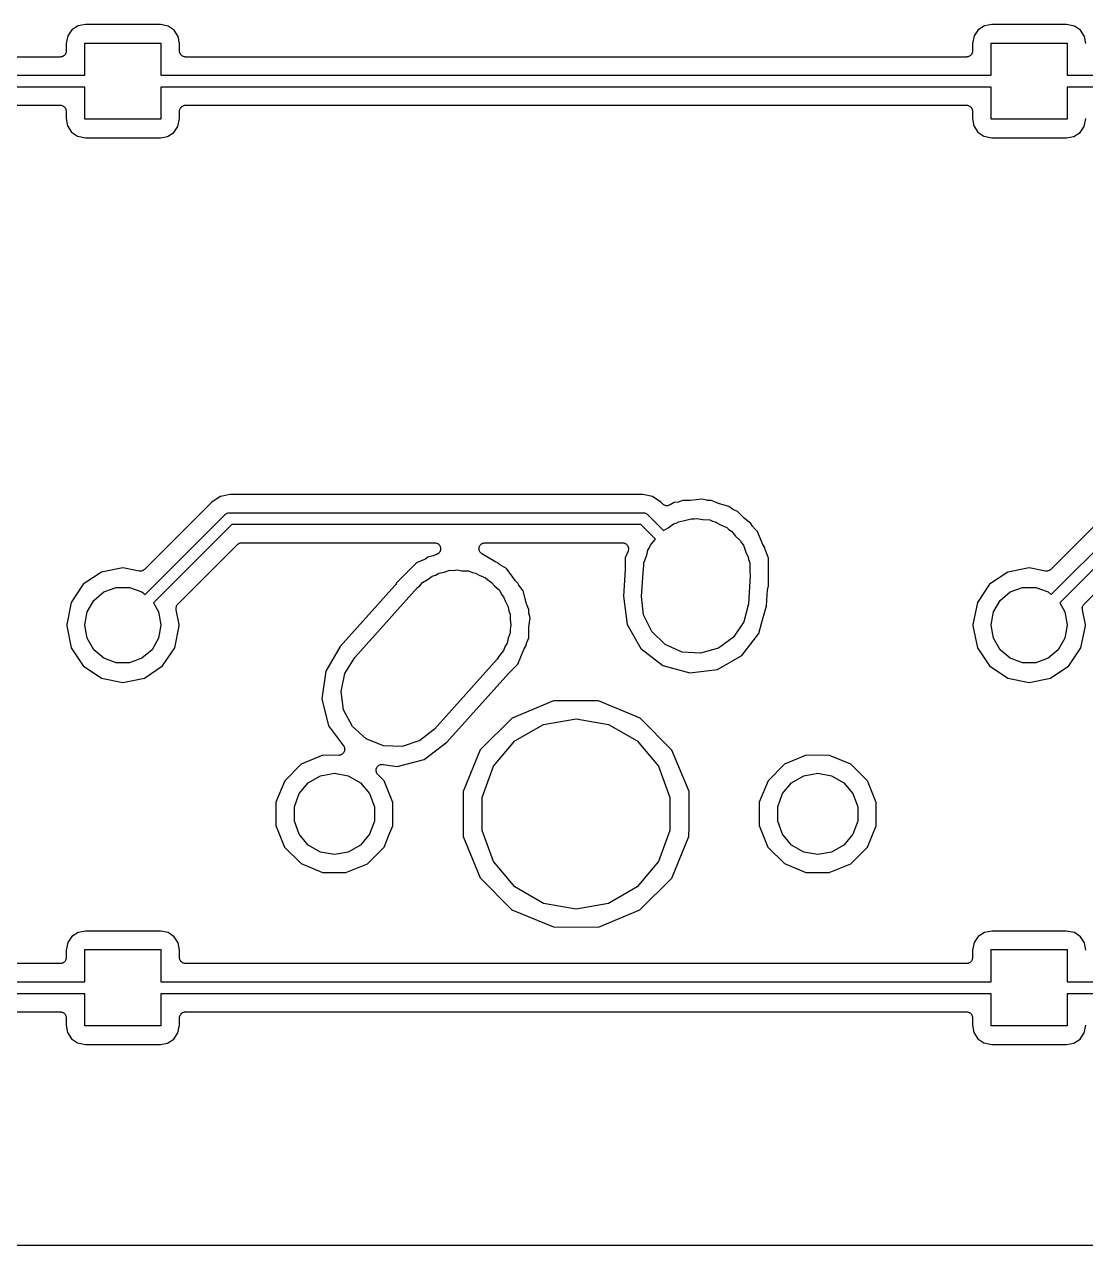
# Model space of a CAD drawing. Extents: x 29 to 257, y -104 to -29.
# Drawn here: x 83.65 to 105.96, y -104.32 to -78.66 of the extents above; entities that cross this region are included whole.
import ezdxf

# ---------------------------------------------------------------- set-up
doc = ezdxf.new("R2010")
doc.units = 0
doc.header["$MEASUREMENT"] = 0
doc.layers.add('BLACK', color=7, linetype='CONTINUOUS')

msp = doc.modelspace()

# ---------------------------------------------------------------- linework, layer by layer
at = {"layer": 'Black'}
for p, q in [((84.7846, -78.6889), (84.6542, -78.7729)), ((84.9368, -78.6603), (84.7846, -78.6889)), ((86.5123, -78.6603), (84.9368, -78.6603)), ((86.6761, -78.6935), (86.5123, -78.6603)), ((86.8034, -78.7804), (86.6761, -78.6935)), ((103.835, -78.6889), (103.704, -78.7729)), ((103.987, -78.6603), (103.835, -78.6889)), ((105.562, -78.6603), (103.987, -78.6603)), ((105.726, -78.6935), (105.562, -78.6603)), ((105.853, -78.7804), (105.726, -78.6935)), ((84.5672, -78.9002), (84.534, -79.064)), ((84.6542, -78.7729), (84.5672, -78.9002)), ((86.8873, -78.9109), (86.8034, -78.7804)), ((86.916, -79.0631), (86.8873, -78.9109)), ((103.617, -78.9002), (103.584, -79.064)), ((103.704, -78.7729), (103.617, -78.9002)), ((105.937, -78.9109), (105.853, -78.7804)), ((105.966, -79.0631), (105.937, -78.9109)), ((84.517, -79.2818), (84.5099, -79.2903)), ((84.5208, -79.2713), (84.517, -79.2818)), ((84.5264, -79.2617), (84.5208, -79.2713)), ((84.5283, -79.2507), (84.5264, -79.2617)), ((84.5321, -79.2403), (84.5283, -79.2507)), ((84.534, -79.2182), (84.5321, -79.2292)), ((84.5321, -79.2292), (84.5321, -79.2403)), ((84.534, -79.064), (84.534, -79.2182)), ((84.925, -79.7262), (84.925, -79.0512)), ((84.925, -79.0512), (86.525, -79.0512)), ((86.525, -79.0512), (86.525, -79.7262)), ((86.916, -79.2182), (86.916, -79.0631)), ((86.9179, -79.2292), (86.916, -79.2182)), ((86.9179, -79.2403), (86.9179, -79.2292)), ((86.9217, -79.2507), (86.9179, -79.2403)), ((86.9236, -79.2617), (86.9217, -79.2507)), ((86.9292, -79.2713), (86.9236, -79.2617)), ((86.933, -79.2818), (86.9292, -79.2713)), ((86.9401, -79.2903), (86.933, -79.2818)), ((103.567, -79.2818), (103.56, -79.2903)), ((103.571, -79.2713), (103.567, -79.2818)), ((103.576, -79.2617), (103.571, -79.2713)), ((103.578, -79.2507), (103.576, -79.2617)), ((103.582, -79.2403), (103.578, -79.2507)), ((103.584, -79.2182), (103.582, -79.2292)), ((103.582, -79.2292), (103.582, -79.2403)), ((103.584, -79.064), (103.584, -79.2182)), ((103.975, -79.7262), (103.975, -79.0512)), ((103.975, -79.0512), (105.575, -79.0512)), ((105.575, -79.0512), (105.575, -79.7262)), ((84.407, -79.3452), (67.993, -79.3452)), ((84.418, -79.3433), (84.407, -79.3452)), ((84.4291, -79.3433), (84.418, -79.3433)), ((84.4395, -79.3395), (84.4291, -79.3433)), ((84.4505, -79.3376), (84.4395, -79.3395)), ((84.4601, -79.332), (84.4505, -79.3376)), ((84.4705, -79.3282), (84.4601, -79.332)), ((84.4791, -79.3211), (84.4705, -79.3282)), ((84.4887, -79.3155), (84.4791, -79.3211)), ((84.4958, -79.307), (84.4887, -79.3155)), ((84.5043, -79.2999), (84.4958, -79.307)), ((84.5099, -79.2903), (84.5043, -79.2999)), ((86.9457, -79.2999), (86.9401, -79.2903)), ((86.9542, -79.307), (86.9457, -79.2999)), ((86.9613, -79.3155), (86.9542, -79.307)), ((86.9709, -79.3211), (86.9613, -79.3155)), ((86.9795, -79.3282), (86.9709, -79.3211)), ((86.9899, -79.332), (86.9795, -79.3282)), ((86.9995, -79.3376), (86.9899, -79.332)), ((87.0105, -79.3395), (86.9995, -79.3376)), ((87.0209, -79.3433), (87.0105, -79.3395)), ((87.032, -79.3433), (87.0209, -79.3433)), ((87.043, -79.3452), (87.032, -79.3433)), ((103.457, -79.3452), (87.043, -79.3452)), ((103.468, -79.3433), (103.457, -79.3452)), ((103.479, -79.3433), (103.468, -79.3433)), ((103.49, -79.3395), (103.479, -79.3433)), ((103.5, -79.3376), (103.49, -79.3395)), ((103.51, -79.332), (103.5, -79.3376)), ((103.521, -79.3282), (103.51, -79.332)), ((103.529, -79.3211), (103.521, -79.3282)), ((103.539, -79.3155), (103.529, -79.3211)), ((103.546, -79.307), (103.539, -79.3155)), ((103.554, -79.2999), (103.546, -79.307)), ((103.56, -79.2903), (103.554, -79.2999)), ((67.725, -79.7262), (84.925, -79.7262)), ((86.525, -79.7262), (86.775, -79.7262)), ((86.775, -79.7262), (103.975, -79.7262)), ((105.575, -79.7262), (105.825, -79.7262)), ((105.825, -79.7262), (123.025, -79.7262)), ((84.925, -79.9762), (67.725, -79.9762)), ((84.925, -80.6512), (84.925, -79.9762)), ((86.775, -79.9762), (86.525, -79.9762)), ((86.525, -79.9762), (86.525, -80.6512)), ((103.975, -79.9762), (86.775, -79.9762)), ((103.975, -80.6512), (103.975, -79.9762)), ((105.825, -79.9762), (105.575, -79.9762)), ((105.575, -79.9762), (105.575, -80.6512)), ((123.025, -79.9762), (105.825, -79.9762)), ((67.993, -80.3572), (84.407, -80.3572)), ((84.407, -80.3572), (84.418, -80.3592)), ((84.418, -80.3592), (84.4291, -80.3592)), ((84.4291, -80.3592), (84.4395, -80.363)), ((84.4395, -80.363), (84.4505, -80.3649)), ((84.4505, -80.3649), (84.4601, -80.3705)), ((84.4601, -80.3705), (84.4705, -80.3743)), ((84.4705, -80.3743), (84.4791, -80.3814)), ((84.4791, -80.3814), (84.4887, -80.387)), ((84.4887, -80.387), (84.4958, -80.3955)), ((84.4958, -80.3955), (84.5043, -80.4026)), ((84.5043, -80.4026), (84.5099, -80.4122)), ((84.5099, -80.4122), (84.517, -80.4207)), ((84.517, -80.4207), (84.5208, -80.4312)), ((84.5208, -80.4312), (84.5264, -80.4408)), ((84.5264, -80.4408), (84.5283, -80.4518)), ((84.5283, -80.4518), (84.5321, -80.4622)), ((84.5321, -80.4622), (84.5321, -80.4733)), ((84.5321, -80.4733), (84.534, -80.4843)), ((84.534, -80.4843), (84.534, -80.6394)), ((86.916, -80.4843), (86.9179, -80.4733)), ((86.916, -80.6385), (86.916, -80.4843)), ((86.9179, -80.4622), (86.9217, -80.4518)), ((86.9179, -80.4733), (86.9179, -80.4622)), ((86.9217, -80.4518), (86.9236, -80.4408)), ((86.9236, -80.4408), (86.9292, -80.4312)), ((86.9292, -80.4312), (86.933, -80.4207)), ((86.933, -80.4207), (86.9401, -80.4122)), ((86.9401, -80.4122), (86.9457, -80.4026)), ((86.9457, -80.4026), (86.9542, -80.3955)), ((86.9542, -80.3955), (86.9613, -80.387)), ((86.9613, -80.387), (86.9709, -80.3814)), ((86.9709, -80.3814), (86.9795, -80.3743)), ((86.9795, -80.3743), (86.9899, -80.3705)), ((86.9899, -80.3705), (86.9995, -80.3649)), ((86.9995, -80.3649), (87.0105, -80.363)), ((87.0105, -80.363), (87.0209, -80.3592)), ((87.0209, -80.3592), (87.032, -80.3592)), ((87.032, -80.3592), (87.043, -80.3572)), ((87.043, -80.3572), (103.457, -80.3572)), ((103.457, -80.3572), (103.468, -80.3592)), ((103.468, -80.3592), (103.479, -80.3592)), ((103.479, -80.3592), (103.49, -80.363)), ((103.49, -80.363), (103.5, -80.3649)), ((103.5, -80.3649), (103.51, -80.3705)), ((103.51, -80.3705), (103.521, -80.3743)), ((103.521, -80.3743), (103.529, -80.3814)), ((103.529, -80.3814), (103.539, -80.387)), ((103.539, -80.387), (103.546, -80.3955)), ((103.546, -80.3955), (103.554, -80.4026)), ((103.554, -80.4026), (103.56, -80.4122)), ((103.56, -80.4122), (103.567, -80.4207)), ((103.567, -80.4207), (103.571, -80.4312)), ((103.571, -80.4312), (103.576, -80.4408)), ((103.576, -80.4408), (103.578, -80.4518)), ((103.578, -80.4518), (103.582, -80.4622)), ((103.582, -80.4622), (103.582, -80.4733)), ((103.582, -80.4733), (103.584, -80.4843)), ((103.584, -80.4843), (103.584, -80.6394)), ((84.534, -80.6394), (84.5627, -80.7916)), ((84.5627, -80.7916), (84.6466, -80.9221)), ((86.525, -80.6512), (84.925, -80.6512)), ((86.7958, -80.9296), (86.8828, -80.8023)), ((86.8828, -80.8023), (86.916, -80.6385)), ((103.584, -80.6394), (103.613, -80.7916)), ((103.613, -80.7916), (103.697, -80.9221)), ((105.575, -80.6512), (103.975, -80.6512)), ((105.846, -80.9296), (105.933, -80.8023)), ((105.933, -80.8023), (105.966, -80.6385)), ((84.6466, -80.9221), (84.7739, -81.009)), ((84.7739, -81.009), (84.9377, -81.0422)), ((84.9377, -81.0422), (86.5132, -81.0422)), ((86.5132, -81.0422), (86.6654, -81.0136)), ((86.6654, -81.0136), (86.7958, -80.9296)), ((103.697, -80.9221), (103.824, -81.009)), ((103.824, -81.009), (103.988, -81.0422)), ((103.988, -81.0422), (105.563, -81.0422)), ((105.563, -81.0422), (105.715, -81.0136)), ((105.715, -81.0136), (105.846, -80.9296)), ((87.5946, -88.696), (86.1805, -90.1102)), ((87.7686, -88.5798), (87.5946, -88.696)), ((87.784, -88.5768), (87.7686, -88.5798)), ((87.9738, -88.539), (87.784, -88.5768)), ((87.784, -88.5768), (87.784, -88.5768)), ((96.6525, -88.539), (87.9738, -88.539)), ((96.8577, -88.5798), (96.6525, -88.539)), ((97.0316, -88.696), (96.8577, -88.5798)), ((97.0729, -88.7373), (97.0316, -88.696)), ((97.0863, -88.7467), (97.0729, -88.7373)), ((97.0988, -88.7572), (97.0863, -88.7467)), ((97.1042, -88.7592), (97.0988, -88.7572)), ((97.109, -88.7626), (97.1042, -88.7592)), ((97.1248, -88.7668), (97.109, -88.7626)), ((97.1402, -88.7725), (97.1248, -88.7668)), ((97.146, -88.7725), (97.1402, -88.7725)), ((97.1516, -88.774), (97.146, -88.7725)), ((97.1679, -88.7726), (97.1516, -88.774)), ((97.1843, -88.7726), (97.1679, -88.7726)), ((97.1898, -88.7706), (97.1843, -88.7726)), ((97.1955, -88.7701), (97.1898, -88.7706)), ((97.2104, -88.7632), (97.1955, -88.7701)), ((97.2258, -88.7577), (97.2104, -88.7632)), ((97.3142, -88.707), (97.2258, -88.7577)), ((97.4029, -88.6957), (97.3142, -88.707)), ((97.4189, -88.6907), (97.4029, -88.6957)), ((97.4353, -88.6871), (97.4189, -88.6907)), ((97.4918, -88.6637), (97.4353, -88.6871)), ((97.6427, -88.6639), (97.4918, -88.6637)), ((97.6508, -88.6625), (97.6427, -88.6639)), ((97.659, -88.6628), (97.6508, -88.6625)), ((97.896, -88.6325), (97.659, -88.6628)), ((97.9966, -88.6598), (97.896, -88.6325)), ((98.0133, -88.6613), (97.9966, -88.6598)), ((98.0298, -88.6642), (98.0133, -88.6613)), ((98.0909, -88.6643), (98.0298, -88.6642)), ((98.2303, -88.7222), (98.0909, -88.6643)), ((98.2383, -88.7239), (98.2303, -88.7222)), ((98.2457, -88.7274), (98.2383, -88.7239)), ((98.4622, -88.7862), (98.2457, -88.7274)), ((106.645, -88.696), (105.23, -90.1102)), ((86.1898, -90.6397), (87.8729, -88.9566)), ((87.8729, -88.9566), (87.8774, -88.9535)), ((87.8774, -88.9535), (87.8809, -88.9492)), ((87.8809, -88.9492), (87.895, -88.9411)), ((87.895, -88.9411), (87.9084, -88.9317)), ((87.9084, -88.9317), (87.9137, -88.9303)), ((87.9137, -88.9303), (87.9185, -88.9275)), ((87.9185, -88.9275), (87.9346, -88.9247)), ((87.9346, -88.9247), (87.9504, -88.9205)), ((87.9504, -88.9205), (87.9558, -88.921)), ((87.9558, -88.921), (87.9612, -88.92)), ((87.9612, -88.92), (96.665, -88.92)), ((96.665, -88.92), (96.6704, -88.921)), ((96.6704, -88.921), (96.6759, -88.9205)), ((96.6759, -88.9205), (96.6917, -88.9247)), ((96.6917, -88.9247), (96.7078, -88.9275)), ((96.7078, -88.9275), (96.7125, -88.9303)), ((96.7125, -88.9303), (96.7178, -88.9317)), ((96.7178, -88.9317), (96.7312, -88.9411)), ((96.7312, -88.9411), (96.7453, -88.9492)), ((96.7453, -88.9492), (96.7489, -88.9535)), ((96.7489, -88.9535), (96.7534, -88.9566)), ((96.7534, -88.9566), (97.0879, -89.2912)), ((98.5389, -88.8455), (98.4622, -88.7862)), ((98.5538, -88.8533), (98.5389, -88.8455)), ((98.5679, -88.8623), (98.5538, -88.8533)), ((98.6442, -88.894), (98.5679, -88.8623)), ((98.7819, -89.032), (98.6442, -88.894)), ((98.7886, -89.0367), (98.7819, -89.032)), ((105.24, -90.6397), (106.923, -88.9566)), ((88.013, -89.17), (86.3676, -90.8155)), ((96.6132, -89.17), (88.013, -89.17)), ((96.9187, -89.4755), (96.6132, -89.17)), ((97.0879, -89.2912), (97.1837, -89.2358)), ((97.1837, -89.2358), (97.2962, -89.1539)), ((97.2962, -89.1539), (97.3548, -89.1371)), ((97.3548, -89.1371), (97.4038, -89.1088)), ((97.4038, -89.1088), (97.531, -89.0864)), ((97.531, -89.0864), (97.6717, -89.0459)), ((97.6717, -89.0459), (97.7356, -89.0503)), ((97.7356, -89.0503), (97.79, -89.0407)), ((97.79, -89.0407), (97.9142, -89.0626)), ((97.9142, -89.0626), (98.0615, -89.0728)), ((98.0615, -89.0728), (98.1205, -89.099)), ((98.1205, -89.099), (98.1762, -89.1088)), ((98.1762, -89.1088), (98.2882, -89.1734)), ((98.2882, -89.1734), (98.4186, -89.2313)), ((98.4186, -89.2313), (98.4635, -89.2747)), ((98.4635, -89.2747), (98.5159, -89.3049)), ((98.7941, -89.0427), (98.7886, -89.0367)), ((98.9264, -89.1449), (98.7941, -89.0427)), ((98.9607, -89.2048), (98.9264, -89.1449)), ((98.9714, -89.2177), (98.9607, -89.2048)), ((98.981, -89.2314), (98.9714, -89.2177)), ((99.0675, -89.318), (98.981, -89.2314)), ((107.063, -89.17), (105.418, -90.8155)), ((96.812, -89.6054), (96.9096, -89.4891)), ((96.9096, -89.4891), (96.9187, -89.4755)), ((98.5159, -89.3049), (98.6047, -89.4107)), ((98.6047, -89.4107), (98.6999, -89.5025)), ((98.6999, -89.5025), (98.7253, -89.5545)), ((99.1729, -89.5733), (99.0675, -89.318)), ((86.879, -90.8429), (88.1336, -89.5882)), ((88.1336, -89.5882), (88.1382, -89.585)), ((88.1382, -89.585), (88.1418, -89.5807)), ((88.1418, -89.5807), (88.1562, -89.5724)), ((88.1562, -89.5724), (88.1698, -89.5629)), ((88.1698, -89.5629), (88.1752, -89.5615)), ((88.1752, -89.5615), (88.18, -89.5587)), ((88.18, -89.5587), (88.1963, -89.5558)), ((88.1963, -89.5558), (88.2124, -89.5515)), ((88.2124, -89.5515), (88.2179, -89.552)), ((88.2179, -89.552), (88.2234, -89.551)), ((88.2234, -89.551), (92.2783, -89.551)), ((92.3268, -89.7954), (92.2626, -89.8219)), ((92.2783, -89.551), (92.2974, -89.5544)), ((92.2974, -89.5544), (92.3166, -89.5569)), ((92.3166, -89.5569), (92.319, -89.5582)), ((92.319, -89.5582), (92.3217, -89.5587)), ((92.3217, -89.5587), (92.3385, -89.5684)), ((92.3431, -89.785), (92.3268, -89.7954)), ((92.3385, -89.5684), (92.3557, -89.5773)), ((92.3599, -89.7753), (92.3431, -89.785)), ((92.3557, -89.5773), (92.3575, -89.5793)), ((92.3575, -89.5793), (92.3599, -89.5807)), ((92.3599, -89.5807), (92.3724, -89.5956)), ((92.3617, -89.7732), (92.3599, -89.7753)), ((92.364, -89.7717), (92.3617, -89.7732)), ((92.3758, -89.7563), (92.364, -89.7717)), ((92.3724, -89.5956), (92.3855, -89.6099)), ((92.3883, -89.7415), (92.3758, -89.7563)), ((92.3855, -89.6099), (92.3865, -89.6124)), ((92.3865, -89.6124), (92.3883, -89.6145)), ((92.3883, -89.6145), (92.3949, -89.6327)), ((92.3892, -89.7389), (92.3883, -89.7415)), ((92.3909, -89.7367), (92.3892, -89.7389)), ((92.3967, -89.7183), (92.3909, -89.7367)), ((92.3949, -89.6327), (92.4023, -89.6506)), ((92.4034, -89.7001), (92.3967, -89.7183)), ((92.4023, -89.6506), (92.4024, -89.6534)), ((92.4024, -89.6534), (92.4034, -89.6559)), ((92.4034, -89.6559), (92.4034, -89.6753)), ((92.4034, -89.6753), (92.4042, -89.6947)), ((92.4042, -89.6947), (92.4034, -89.6973)), ((92.4034, -89.6973), (92.4034, -89.7001)), ((93.2104, -89.6766), (93.2123, -89.6663)), ((93.2123, -89.6882), (93.2104, -89.6766)), ((93.2123, -89.6559), (93.2164, -89.6448)), ((93.2123, -89.6663), (93.2123, -89.6559)), ((93.2123, -89.7001), (93.2123, -89.6882)), ((93.2159, -89.7098), (93.2123, -89.7001)), ((93.2176, -89.7201), (93.2159, -89.7098)), ((93.2164, -89.6448), (93.2186, -89.6332)), ((93.2234, -89.7304), (93.2176, -89.7201)), ((93.2186, -89.6332), (93.2239, -89.6243)), ((93.2274, -89.7415), (93.2234, -89.7304)), ((93.2239, -89.6243), (93.2274, -89.6145)), ((93.2274, -89.6145), (93.235, -89.6054)), ((93.2341, -89.7495), (93.2274, -89.7415)), ((93.2392, -89.7585), (93.2341, -89.7495)), ((93.235, -89.6054), (93.2411, -89.5953)), ((93.2482, -89.7662), (93.2392, -89.7585)), ((93.2411, -89.5953), (93.2491, -89.5887)), ((93.2558, -89.7753), (93.2482, -89.7662)), ((93.2491, -89.5887), (93.2558, -89.5807)), ((93.2558, -89.5807), (93.266, -89.5748)), ((93.2648, -89.7805), (93.2558, -89.7753)), ((93.2727, -89.7873), (93.2648, -89.7805)), ((93.266, -89.5748), (93.2752, -89.5673)), ((93.5418, -89.9467), (93.2727, -89.7873)), ((93.2752, -89.5673), (93.285, -89.5639)), ((93.285, -89.5639), (93.294, -89.5587)), ((93.294, -89.5587), (93.3056, -89.5566)), ((93.3056, -89.5566), (93.3168, -89.5527)), ((93.3168, -89.5527), (93.3272, -89.5528)), ((93.3272, -89.5528), (93.3374, -89.551)), ((93.3374, -89.551), (96.2261, -89.551)), ((96.2261, -89.551), (96.2398, -89.5534)), ((96.2398, -89.5534), (96.2537, -89.554)), ((96.2537, -89.554), (96.2614, -89.5572)), ((96.2614, -89.5572), (96.2695, -89.5587)), ((96.2695, -89.5587), (96.2816, -89.5656)), ((96.2816, -89.5656), (96.2944, -89.5709)), ((96.3434, -89.7267), (96.2843, -89.8691)), ((96.2944, -89.5709), (96.3006, -89.5766)), ((96.3006, -89.5766), (96.3077, -89.5807)), ((96.3077, -89.5807), (96.3167, -89.5914)), ((96.3167, -89.5914), (96.3269, -89.6008)), ((96.3269, -89.6008), (96.3308, -89.6081)), ((96.3308, -89.6081), (96.3361, -89.6145)), ((96.3361, -89.6145), (96.3409, -89.6276)), ((96.3409, -89.6276), (96.3473, -89.6399)), ((96.3464, -89.7131), (96.3434, -89.7267)), ((96.3512, -89.7001), (96.3464, -89.7131)), ((96.3473, -89.6399), (96.3483, -89.6482)), ((96.3483, -89.6482), (96.3512, -89.6559)), ((96.3512, -89.6559), (96.3512, -89.6699)), ((96.3512, -89.6699), (96.353, -89.6837)), ((96.353, -89.6837), (96.3512, -89.6918)), ((96.3512, -89.6918), (96.3512, -89.7001)), ((96.7355, -89.8156), (96.7622, -89.708)), ((96.7622, -89.708), (96.7893, -89.6678)), ((96.7893, -89.6678), (96.812, -89.6054)), ((98.7253, -89.5545), (98.768, -89.6054)), ((98.768, -89.6054), (98.8199, -89.748)), ((98.8199, -89.748), (98.8715, -89.8535)), ((99.1773, -89.5802), (99.1729, -89.5733)), ((99.1801, -89.5879), (99.1773, -89.5802)), ((99.218, -89.654), (99.1801, -89.5879)), ((99.2211, -89.6782), (99.218, -89.654)), ((99.226, -89.6942), (99.2211, -89.6782)), ((99.2297, -89.7105), (99.226, -89.6942)), ((99.2963, -89.8718), (99.2297, -89.7105)), ((105.929, -90.8429), (107.184, -89.5882)), ((91.898, -89.9725), (91.6604, -90.2097)), ((92.0637, -89.9041), (91.898, -89.9725)), ((92.0772, -89.8955), (92.0637, -89.9041)), ((92.0914, -89.8883), (92.0772, -89.8955)), ((92.1346, -89.856), (92.0914, -89.8883)), ((92.2455, -89.8276), (92.1346, -89.856)), ((92.2537, -89.8239), (92.2455, -89.8276)), ((92.2626, -89.8219), (92.2537, -89.8239)), ((93.5502, -89.9499), (93.5418, -89.9467)), ((93.5578, -89.9548), (93.5502, -89.9499)), ((93.6042, -89.974), (93.5578, -89.9548)), ((93.6165, -89.9864), (93.6042, -89.974)), ((93.6296, -89.9956), (93.6165, -89.9864)), ((93.6417, -90.0059), (93.6296, -89.9956)), ((93.7883, -90.0928), (93.6417, -90.0059)), ((96.2843, -89.8691), (96.284, -90.1132)), ((96.668, -90.0872), (96.6779, -90.0476)), ((96.6779, -89.9739), (96.7355, -89.8156)), ((96.6779, -90.0476), (96.6779, -89.9739)), ((98.8715, -89.8535), (98.8769, -89.9046)), ((98.8769, -89.9046), (98.9021, -89.9739)), ((98.9021, -89.9739), (98.9021, -90.1424)), ((99.2957, -90.4709), (99.2963, -89.8718)), ((85.274, -90.1668), (84.8917, -90.4223)), ((85.725, -90.0771), (85.274, -90.1668)), ((86.0659, -90.1449), (85.725, -90.0771)), ((86.0839, -90.1453), (86.0659, -90.1449)), ((86.1018, -90.1469), (86.0839, -90.1453)), ((86.1058, -90.1458), (86.1018, -90.1469)), ((86.11, -90.1459), (86.1058, -90.1458)), ((86.127, -90.1401), (86.11, -90.1459)), ((86.1444, -90.1355), (86.127, -90.1401)), ((86.1478, -90.1331), (86.1444, -90.1355)), ((86.1518, -90.1317), (86.1478, -90.1331)), ((86.1658, -90.1205), (86.1518, -90.1317)), ((86.1805, -90.1102), (86.1658, -90.1205)), ((91.6542, -90.2159), (91.474, -90.3958)), ((91.6563, -90.213), (91.6542, -90.2159)), ((91.6591, -90.2108), (91.6563, -90.213)), ((91.6594, -90.2104), (91.6591, -90.2108)), ((91.6604, -90.2097), (91.6594, -90.2104)), ((92.0241, -90.3849), (92.1432, -90.3162)), ((92.1432, -90.3162), (92.2255, -90.2516)), ((92.2255, -90.2516), (92.2934, -90.2294)), ((92.2934, -90.2294), (92.3638, -90.1888)), ((92.3638, -90.1888), (92.4808, -90.1682)), ((92.4808, -90.1682), (92.5969, -90.1302)), ((92.5969, -90.1302), (92.6803, -90.133)), ((92.6803, -90.133), (92.75, -90.1207)), ((92.75, -90.1207), (92.8521, -90.1387)), ((92.8521, -90.1387), (92.9874, -90.1432)), ((92.9874, -90.1432), (93.0732, -90.1777)), ((93.0732, -90.1777), (93.1362, -90.1888)), ((93.1362, -90.1888), (93.2174, -90.2357)), ((93.2174, -90.2357), (93.3499, -90.2889)), ((93.3499, -90.2889), (93.4225, -90.3541)), ((93.9803, -90.349), (93.7883, -90.0928)), ((96.2837, -90.1218), (96.2458, -90.6715)), ((96.284, -90.1132), (96.2833, -90.1174)), ((96.2833, -90.1174), (96.2837, -90.1218)), ((96.6273, -90.678), (96.668, -90.0872)), ((98.9127, -90.242), (98.872, -90.8328)), ((98.9021, -90.1424), (98.9127, -90.242)), ((104.324, -90.1668), (103.942, -90.4223)), ((104.775, -90.0771), (104.324, -90.1668)), ((105.116, -90.1449), (104.775, -90.0771)), ((105.134, -90.1453), (105.116, -90.1449)), ((105.152, -90.1469), (105.134, -90.1453)), ((105.156, -90.1458), (105.152, -90.1469)), ((105.16, -90.1459), (105.156, -90.1458)), ((105.177, -90.1401), (105.16, -90.1459)), ((105.194, -90.1355), (105.177, -90.1401)), ((105.198, -90.1331), (105.194, -90.1355)), ((105.202, -90.1317), (105.198, -90.1331)), ((105.216, -90.1205), (105.202, -90.1317)), ((105.23, -90.1102), (105.216, -90.1205)), ((84.8917, -90.4223), (84.6362, -90.8046)), ((85.325, -90.5854), (85.5861, -90.4903)), ((85.5861, -90.4903), (85.8639, -90.4903)), ((85.8639, -90.4903), (86.125, -90.5854)), ((91.4431, -90.4515), (90.2932, -91.733)), ((90.5973, -91.9647), (91.918, -90.4927)), ((91.4544, -90.4333), (91.4431, -90.4515)), ((91.4659, -90.4153), (91.4544, -90.4333)), ((91.474, -90.3958), (91.4659, -90.4153)), ((91.918, -90.4927), (91.9637, -90.4569)), ((91.9637, -90.4569), (92.0241, -90.3849)), ((93.4225, -90.3541), (93.4759, -90.3849)), ((93.4759, -90.3849), (93.5339, -90.4541)), ((93.5339, -90.4541), (93.6407, -90.5499)), ((93.6407, -90.5499), (93.6868, -90.6363)), ((93.9868, -90.3551), (93.9803, -90.349)), ((93.992, -90.3625), (93.9868, -90.3551)), ((94.0275, -90.398), (93.992, -90.3625)), ((94.0341, -90.4142), (94.0275, -90.398)), ((94.0427, -90.4276), (94.0341, -90.4142)), ((94.0499, -90.4419), (94.0427, -90.4276)), ((94.1401, -90.5622), (94.0499, -90.4419)), ((94.2107, -90.8382), (94.1401, -90.5622)), ((99.2507, -90.8787), (99.274, -90.5405)), ((99.274, -90.5405), (99.279, -90.5205)), ((99.279, -90.5205), (99.2834, -90.5005)), ((99.2834, -90.5005), (99.2957, -90.4709)), ((103.942, -90.4223), (103.686, -90.8046)), ((104.375, -90.5854), (104.636, -90.4903)), ((104.636, -90.4903), (104.914, -90.4903)), ((104.914, -90.4903), (105.175, -90.5854)), ((84.6362, -90.8046), (84.544, -91.2681)), ((84.9732, -91.0046), (85.1122, -90.764)), ((85.1122, -90.764), (85.325, -90.5854)), ((86.125, -90.5854), (86.1898, -90.6397)), ((86.3676, -90.8155), (86.4768, -91.0046)), ((93.6868, -90.6363), (93.728, -90.6854)), ((93.728, -90.6854), (93.7601, -90.7734)), ((93.7601, -90.7734), (93.8247, -90.8945)), ((96.2458, -90.6715), (96.322, -91.266)), ((96.6685, -91.0665), (96.6273, -90.678)), ((103.686, -90.8046), (103.594, -91.2681)), ((104.023, -91.0046), (104.162, -90.764)), ((104.162, -90.764), (104.375, -90.5854)), ((105.175, -90.5854), (105.24, -90.6397)), ((105.418, -90.8155), (105.527, -91.0046)), ((84.925, -91.2782), (84.9732, -91.0046)), ((86.4768, -91.0046), (86.525, -91.2782)), ((86.8422, -90.9216), (86.8433, -90.9176)), ((86.8438, -90.9395), (86.8422, -90.9216)), ((86.8432, -90.9134), (86.849, -90.8964)), ((86.8433, -90.9176), (86.8432, -90.9134)), ((86.8442, -90.9575), (86.8438, -90.9395)), ((86.906, -91.2681), (86.8442, -90.9575)), ((86.849, -90.8964), (86.8537, -90.879)), ((86.8537, -90.879), (86.8561, -90.8756)), ((86.8561, -90.8756), (86.8574, -90.8716)), ((86.8574, -90.8716), (86.8687, -90.8576)), ((86.8687, -90.8576), (86.879, -90.8429)), ((93.8247, -90.8945), (93.8379, -90.9873)), ((93.8379, -90.9873), (93.8621, -91.0539)), ((93.8621, -91.0539), (93.8621, -91.1576)), ((94.2144, -90.8464), (94.2107, -90.8382)), ((94.2164, -90.8552), (94.2144, -90.8464)), ((94.2563, -90.9518), (94.2164, -90.8552)), ((94.2562, -91), (94.2563, -90.9518)), ((94.259, -91.0157), (94.2562, -91)), ((94.2602, -91.0316), (94.259, -91.0157)), ((94.2855, -91.1306), (94.2602, -91.0316)), ((96.8401, -91.4175), (96.6685, -91.0665)), ((98.872, -90.8328), (98.7778, -91.212)), ((99.1574, -91.2223), (99.2507, -90.8787)), ((103.975, -91.2782), (104.023, -91.0046)), ((105.527, -91.0046), (105.575, -91.2782)), ((105.892, -90.9216), (105.893, -90.9176)), ((105.894, -90.9395), (105.892, -90.9216)), ((105.893, -90.9134), (105.899, -90.8964)), ((105.893, -90.9176), (105.893, -90.9134)), ((105.894, -90.9575), (105.894, -90.9395)), ((105.956, -91.2681), (105.894, -90.9575)), ((105.899, -90.8964), (105.904, -90.879)), ((105.904, -90.879), (105.906, -90.8756)), ((105.906, -90.8756), (105.907, -90.8716)), ((105.907, -90.8716), (105.919, -90.8576)), ((105.919, -90.8576), (105.929, -90.8429)), ((84.544, -91.2681), (84.544, -91.2944)), ((84.544, -91.2944), (84.6362, -91.7579)), ((84.925, -91.2843), (84.925, -91.2782)), ((84.9732, -91.5579), (84.925, -91.2843)), ((86.525, -91.2843), (86.4768, -91.5579)), ((86.525, -91.2782), (86.525, -91.2843)), ((86.8138, -91.7579), (86.906, -91.2944)), ((86.906, -91.2944), (86.906, -91.2681)), ((93.8621, -91.1576), (93.8798, -91.2813)), ((93.8798, -91.2813), (93.8621, -91.3649)), ((94.2559, -91.3462), (94.2575, -91.3373)), ((94.2572, -91.3283), (94.2855, -91.1306)), ((94.2575, -91.3373), (94.2572, -91.3283)), ((96.322, -91.266), (96.6136, -91.7751)), ((98.7778, -91.212), (98.5596, -91.5361)), ((99.0936, -91.4572), (99.1574, -91.2223)), ((103.594, -91.2681), (103.594, -91.2944)), ((103.594, -91.2944), (103.686, -91.7579)), ((103.975, -91.2843), (103.975, -91.2782)), ((104.023, -91.5579), (103.975, -91.2843)), ((105.575, -91.2843), (105.527, -91.5579)), ((105.575, -91.2782), (105.575, -91.2843)), ((105.864, -91.7579), (105.956, -91.2944)), ((105.956, -91.2944), (105.956, -91.2681)), ((85.1122, -91.7985), (84.9732, -91.5579)), ((86.4768, -91.5579), (86.3378, -91.7985)), ((93.8215, -91.5578), (93.7992, -91.6636)), ((93.8621, -91.4461), (93.8215, -91.5578)), ((93.8621, -91.3649), (93.8621, -91.4461)), ((94.2155, -91.6479), (94.2557, -91.5509)), ((94.2557, -91.5509), (94.2559, -91.3462)), ((97.1214, -91.6887), (96.8401, -91.4175)), ((98.5596, -91.5361), (98.2438, -91.7661)), ((98.7349, -91.9214), (99.0936, -91.4572)), ((104.162, -91.7985), (104.023, -91.5579)), ((105.527, -91.5579), (105.388, -91.7985)), ((84.6362, -91.7579), (84.8917, -92.1402)), ((85.325, -91.9771), (85.1122, -91.7985)), ((86.3378, -91.7985), (86.125, -91.9771)), ((86.5583, -92.1402), (86.8138, -91.7579)), ((90.2932, -91.733), (89.9877, -92.2487)), ((93.728, -91.8146), (93.6396, -91.92)), ((93.7601, -91.7264), (93.728, -91.8146)), ((93.7992, -91.6636), (93.7601, -91.7264)), ((94.026, -92.1042), (94.1547, -91.7941)), ((94.1547, -91.7941), (94.1596, -91.7865)), ((94.1596, -91.7865), (94.1628, -91.7781)), ((94.1628, -91.7781), (94.2023, -91.7113)), ((94.2023, -91.7113), (94.207, -91.6786)), ((94.207, -91.6786), (94.212, -91.6634)), ((94.212, -91.6634), (94.2155, -91.6479)), ((96.6136, -91.7751), (97.0778, -92.1338)), ((97.4785, -91.8472), (97.1214, -91.6887)), ((97.8683, -91.8741), (97.4785, -91.8472)), ((98.2438, -91.7661), (97.8683, -91.8741)), ((103.686, -91.7579), (103.942, -92.1402)), ((104.375, -91.9771), (104.162, -91.7985)), ((105.388, -91.7985), (105.175, -91.9771)), ((105.608, -92.1402), (105.864, -91.7579)), ((85.5861, -92.0722), (85.325, -91.9771)), ((85.8639, -92.0722), (85.5861, -92.0722)), ((86.125, -91.9771), (85.8639, -92.0722)), ((90.3908, -92.2964), (90.5973, -91.9647)), ((93.5927, -91.9953), (92.272, -93.4673)), ((93.6396, -91.92), (93.5927, -91.9953)), ((93.8457, -92.2841), (94.026, -92.1042)), ((98.2258, -92.213), (98.7349, -91.9214)), ((104.636, -92.0722), (104.375, -91.9771)), ((104.914, -92.0722), (104.636, -92.0722)), ((105.175, -91.9771), (104.914, -92.0722)), ((84.8917, -92.1402), (85.274, -92.3957)), ((86.176, -92.3957), (86.5583, -92.1402)), ((89.9877, -92.2487), (89.9045, -92.8294)), ((90.3102, -92.6787), (90.3908, -92.2964)), ((92.5351, -93.7446), (93.8409, -92.2892)), ((93.8409, -92.2892), (93.8437, -92.287)), ((93.8437, -92.287), (93.8457, -92.2841)), ((97.0778, -92.1338), (97.644, -92.2875)), ((97.644, -92.2875), (98.2258, -92.213)), ((103.942, -92.1402), (104.324, -92.3957)), ((105.226, -92.3957), (105.608, -92.1402)), ((85.274, -92.3957), (85.725, -92.4854)), ((85.725, -92.4854), (86.176, -92.3957)), ((104.324, -92.3957), (104.775, -92.4854)), ((104.775, -92.4854), (105.226, -92.3957)), ((89.9045, -92.8294), (90.0499, -93.3978)), ((90.3653, -93.0655), (90.3102, -92.6787)), ((94.7797, -92.8747), (93.9065, -93.2355)), ((95.7245, -92.8755), (94.7797, -92.8747)), ((96.597, -93.2378), (95.7245, -92.8755)), ((90.5493, -93.4101), (90.3653, -93.0655)), ((93.9065, -93.2355), (93.2378, -93.903)), ((93.9634, -93.7167), (94.5654, -93.3692)), ((94.5654, -93.3692), (95.25, -93.2485)), ((95.25, -93.2485), (95.9346, -93.3692)), ((95.9346, -93.3692), (96.5365, -93.7167)), ((97.2645, -93.9065), (96.597, -93.2378)), ((90.0499, -93.3978), (90.3626, -93.815)), ((90.8401, -93.6711), (90.5493, -93.4101)), ((92.272, -93.4673), (91.9645, -93.7084)), ((90.3626, -93.815), (90.3661, -93.8219)), ((90.3661, -93.8219), (90.371, -93.8278)), ((90.371, -93.8278), (90.376, -93.8414)), ((90.376, -93.8414), (90.3825, -93.8544)), ((90.3825, -93.8544), (90.3834, -93.862)), ((90.3834, -93.862), (90.3861, -93.8692)), ((90.3861, -93.8692), (90.386, -93.8837)), ((90.386, -93.8837), (90.3878, -93.8982)), ((90.3878, -93.8982), (90.386, -93.9057)), ((90.386, -93.9057), (90.386, -93.9133)), ((91.2026, -93.8168), (90.8401, -93.6711)), ((91.5931, -93.8298), (91.2026, -93.8168)), ((91.9645, -93.7084), (91.5931, -93.8298)), ((92.0554, -94.104), (92.5351, -93.7446)), ((93.2378, -93.903), (92.8755, -94.7755)), ((93.5166, -94.2492), (93.9634, -93.7167)), ((96.5365, -93.7167), (96.9834, -94.2492)), ((97.6253, -94.7797), (97.2645, -93.9065)), ((89.926, -94.0179), (89.4731, -94.205)), ((90.2609, -94.0182), (89.926, -94.0179)), ((90.2684, -94.0168), (90.2609, -94.0182)), ((90.2761, -94.0173), (90.2684, -94.0168)), ((90.29, -94.0131), (90.2761, -94.0173)), ((90.3043, -94.0106), (90.29, -94.0131)), ((90.311, -94.0067), (90.3043, -94.0106)), ((90.3183, -94.0045), (90.311, -94.0067)), ((90.3299, -93.9958), (90.3183, -94.0045)), ((90.3425, -93.9885), (90.3299, -93.9958)), ((90.3475, -93.9827), (90.3425, -93.9885)), ((90.3536, -93.978), (90.3475, -93.9827)), ((90.3616, -93.9659), (90.3536, -93.978)), ((90.3709, -93.9548), (90.3616, -93.9659)), ((90.3735, -93.9476), (90.3709, -93.9548)), ((90.3777, -93.9411), (90.3735, -93.9476)), ((90.381, -93.927), (90.3777, -93.9411)), ((90.386, -93.9133), (90.381, -93.927)), ((91.4871, -94.2494), (92.0554, -94.104)), ((100.086, -94.0179), (99.6331, -94.205)), ((100.576, -94.0183), (100.086, -94.0179)), ((101.029, -94.2063), (100.576, -94.0183)), ((89.4731, -94.205), (89.1263, -94.5513)), ((89.8779, -94.4474), (90.17, -94.3958)), ((90.17, -94.3958), (90.4621, -94.4474)), ((91.0477, -94.3371), (91.0504, -94.3186)), ((91.0485, -94.3405), (91.0477, -94.3371)), ((91.0481, -94.3439), (91.0485, -94.3405)), ((91.053, -94.362), (91.0481, -94.3439)), ((91.0504, -94.3186), (91.052, -94.3)), ((91.052, -94.3), (91.0535, -94.2969)), ((91.0568, -94.3802), (91.053, -94.362)), ((91.0535, -94.2969), (91.054, -94.2934)), ((91.054, -94.2934), (91.0628, -94.277)), ((91.0586, -94.3832), (91.0568, -94.3802)), ((91.0595, -94.3865), (91.0586, -94.3832)), ((91.0702, -94.4019), (91.0595, -94.3865)), ((91.0628, -94.277), (91.0707, -94.26)), ((91.0801, -94.4177), (91.0702, -94.4019)), ((91.0707, -94.26), (91.0732, -94.2576)), ((91.0732, -94.2576), (91.0748, -94.2545)), ((91.0748, -94.2545), (91.0887, -94.2421)), ((91.0828, -94.4199), (91.0801, -94.4177)), ((91.0848, -94.4227), (91.0828, -94.4199)), ((91.215, -94.5531), (91.0848, -94.4227)), ((91.0887, -94.2421), (91.1019, -94.2289)), ((91.1019, -94.2289), (91.1051, -94.2274)), ((91.1051, -94.2274), (91.1077, -94.2251)), ((91.1077, -94.2251), (91.125, -94.2181)), ((91.125, -94.2181), (91.1419, -94.2103)), ((91.1419, -94.2103), (91.1454, -94.21)), ((91.1454, -94.21), (91.1486, -94.2087)), ((91.1486, -94.2087), (91.1673, -94.2081)), ((91.1673, -94.2081), (91.1859, -94.2065)), ((91.1859, -94.2065), (91.1892, -94.2074)), ((91.1892, -94.2074), (91.1927, -94.2073)), ((91.1927, -94.2073), (91.4871, -94.2494)), ((93.2789, -94.9024), (93.5166, -94.2492)), ((96.9834, -94.2492), (97.2211, -94.9024)), ((99.6331, -94.205), (99.2863, -94.5513)), ((100.038, -94.4474), (100.33, -94.3958)), ((100.33, -94.3958), (100.622, -94.4474)), ((101.375, -94.5531), (101.029, -94.2063)), ((89.1263, -94.5513), (88.9383, -95.0039)), ((89.4303, -94.8229), (89.621, -94.5957)), ((89.621, -94.5957), (89.8779, -94.4474)), ((90.4621, -94.4474), (90.719, -94.5957)), ((90.719, -94.5957), (90.9097, -94.8229)), ((91.4021, -95.006), (91.215, -94.5531)), ((99.2863, -94.5513), (99.0983, -95.0039)), ((99.5903, -94.8229), (99.781, -94.5957)), ((99.781, -94.5957), (100.038, -94.4474)), ((100.622, -94.4474), (100.879, -94.5957)), ((100.879, -94.5957), (101.07, -94.8229)), ((101.562, -95.006), (101.375, -94.5531)), ((89.3288, -95.1017), (89.4303, -94.8229)), ((90.9097, -94.8229), (91.0112, -95.1017)), ((92.8755, -94.7755), (92.8747, -95.7203)), ((93.2789, -95.5976), (93.2789, -94.9024)), ((97.2211, -94.9024), (97.2211, -95.5976)), ((97.6247, -95.519), (97.6253, -94.7797)), ((99.4888, -95.1017), (99.5903, -94.8229)), ((101.07, -94.8229), (101.171, -95.1017)), ((88.9383, -95.0039), (88.9379, -95.494)), ((89.3288, -95.3983), (89.3288, -95.1017)), ((91.0112, -95.1017), (91.0112, -95.3983)), ((91.4017, -95.4961), (91.4021, -95.006)), ((99.0983, -95.0039), (99.0979, -95.494)), ((99.4888, -95.3983), (99.4888, -95.1017)), ((101.171, -95.1017), (101.171, -95.3983)), ((101.562, -95.4961), (101.562, -95.006)), ((89.4303, -95.6771), (89.3288, -95.3983)), ((91.0112, -95.3983), (90.9097, -95.6771)), ((99.5903, -95.6771), (99.4888, -95.3983)), ((101.171, -95.3983), (101.07, -95.6771)), ((88.9379, -95.494), (89.125, -95.9469)), ((89.621, -95.9043), (89.4303, -95.6771)), ((90.9097, -95.6771), (90.719, -95.9043)), ((91.2137, -95.9487), (91.3184, -95.6968)), ((91.3184, -95.6968), (91.4017, -95.4961)), ((93.5166, -96.2508), (93.2789, -95.5976)), ((97.2211, -95.5976), (96.9834, -96.2508)), ((97.6245, -95.7245), (97.6247, -95.519)), ((99.0979, -95.494), (99.285, -95.9469)), ((99.781, -95.9043), (99.5903, -95.6771)), ((101.07, -95.6771), (100.879, -95.9043)), ((101.374, -95.9487), (101.562, -95.4961)), ((89.125, -95.9469), (89.4713, -96.2937)), ((89.8779, -96.0526), (89.621, -95.9043)), ((90.719, -95.9043), (90.4621, -96.0526)), ((90.8669, -96.295), (91.2137, -95.9487)), ((92.8747, -95.7203), (93.2355, -96.5935)), ((97.2622, -96.597), (97.6245, -95.7245)), ((99.285, -95.9469), (99.6313, -96.2937)), ((100.038, -96.0526), (99.781, -95.9043)), ((100.879, -95.9043), (100.622, -96.0526)), ((101.027, -96.295), (101.374, -95.9487)), ((90.17, -96.1041), (89.8779, -96.0526)), ((90.4621, -96.0526), (90.17, -96.1041)), ((100.33, -96.1041), (100.038, -96.0526)), ((100.622, -96.0526), (100.33, -96.1041)), ((89.4713, -96.2937), (89.9239, -96.4817)), ((90.414, -96.4821), (90.8669, -96.295)), ((93.9634, -96.7832), (93.5166, -96.2508)), ((96.9834, -96.2508), (96.5365, -96.7832)), ((99.6313, -96.2937), (100.084, -96.4817)), ((100.574, -96.4821), (101.027, -96.295)), ((89.9239, -96.4817), (90.414, -96.4821)), ((93.2355, -96.5935), (93.903, -97.2622)), ((96.5935, -97.2645), (97.2622, -96.597)), ((100.084, -96.4817), (100.574, -96.4821)), ((94.5654, -97.1308), (93.9634, -96.7832)), ((96.5365, -96.7832), (95.9346, -97.1308)), ((95.25, -97.2515), (94.5654, -97.1308)), ((95.9346, -97.1308), (95.25, -97.2515)), ((93.903, -97.2622), (94.7755, -97.6245)), ((95.7203, -97.6253), (96.5935, -97.2645)), ((84.7846, -97.7389), (84.6542, -97.8229)), ((84.9368, -97.7103), (84.7846, -97.7389)), ((86.5123, -97.7103), (84.9368, -97.7103)), ((86.6761, -97.7435), (86.5123, -97.7103)), ((86.8034, -97.8304), (86.6761, -97.7435)), ((94.7755, -97.6245), (95.7203, -97.6253)), ((103.835, -97.7389), (103.704, -97.8229)), ((103.987, -97.7103), (103.835, -97.7389)), ((105.562, -97.7103), (103.987, -97.7103)), ((105.726, -97.7435), (105.562, -97.7103)), ((105.853, -97.8304), (105.726, -97.7435)), ((84.5672, -97.9502), (84.534, -98.114)), ((84.6542, -97.8229), (84.5672, -97.9502)), ((86.8873, -97.9609), (86.8034, -97.8304)), ((86.916, -98.1131), (86.8873, -97.9609)), ((103.617, -97.9502), (103.584, -98.114)), ((103.704, -97.8229), (103.617, -97.9502)), ((105.937, -97.9609), (105.853, -97.8304)), ((105.966, -98.1131), (105.937, -97.9609)), ((84.534, -98.2682), (84.5321, -98.2792)), ((84.534, -98.114), (84.534, -98.2682)), ((84.925, -98.7762), (84.925, -98.1012)), ((84.925, -98.1012), (86.525, -98.1012)), ((86.525, -98.1012), (86.525, -98.7762)), ((86.916, -98.2682), (86.916, -98.1131)), ((86.9179, -98.2792), (86.916, -98.2682)), ((103.584, -98.2682), (103.582, -98.2792)), ((103.584, -98.114), (103.584, -98.2682)), ((103.975, -98.7762), (103.975, -98.1012)), ((103.975, -98.1012), (105.575, -98.1012)), ((105.575, -98.1012), (105.575, -98.7762)), ((84.407, -98.3952), (67.993, -98.3952)), ((84.418, -98.3933), (84.407, -98.3952)), ((84.4291, -98.3933), (84.418, -98.3933)), ((84.4395, -98.3895), (84.4291, -98.3933)), ((84.4505, -98.3876), (84.4395, -98.3895)), ((84.4601, -98.382), (84.4505, -98.3876)), ((84.4705, -98.3782), (84.4601, -98.382)), ((84.4791, -98.3711), (84.4705, -98.3782)), ((84.4887, -98.3655), (84.4791, -98.3711)), ((84.4958, -98.357), (84.4887, -98.3655)), ((84.5043, -98.3499), (84.4958, -98.357)), ((84.5099, -98.3403), (84.5043, -98.3499)), ((84.517, -98.3317), (84.5099, -98.3403)), ((84.5208, -98.3213), (84.517, -98.3317)), ((84.5264, -98.3117), (84.5208, -98.3213)), ((84.5283, -98.3007), (84.5264, -98.3117)), ((84.5321, -98.2903), (84.5283, -98.3007)), ((84.5321, -98.2792), (84.5321, -98.2903)), ((86.9179, -98.2903), (86.9179, -98.2792)), ((86.9217, -98.3007), (86.9179, -98.2903)), ((86.9236, -98.3117), (86.9217, -98.3007)), ((86.9292, -98.3213), (86.9236, -98.3117)), ((86.933, -98.3317), (86.9292, -98.3213)), ((86.9401, -98.3403), (86.933, -98.3317)), ((86.9457, -98.3499), (86.9401, -98.3403)), ((86.9542, -98.357), (86.9457, -98.3499)), ((86.9613, -98.3655), (86.9542, -98.357)), ((86.9709, -98.3711), (86.9613, -98.3655)), ((86.9795, -98.3782), (86.9709, -98.3711)), ((86.9899, -98.382), (86.9795, -98.3782)), ((86.9995, -98.3876), (86.9899, -98.382)), ((87.0105, -98.3895), (86.9995, -98.3876)), ((87.0209, -98.3933), (87.0105, -98.3895)), ((87.032, -98.3933), (87.0209, -98.3933)), ((87.043, -98.3952), (87.032, -98.3933)), ((103.457, -98.3952), (87.043, -98.3952)), ((103.468, -98.3933), (103.457, -98.3952)), ((103.479, -98.3933), (103.468, -98.3933)), ((103.49, -98.3895), (103.479, -98.3933)), ((103.5, -98.3876), (103.49, -98.3895)), ((103.51, -98.382), (103.5, -98.3876)), ((103.521, -98.3782), (103.51, -98.382)), ((103.529, -98.3711), (103.521, -98.3782)), ((103.539, -98.3655), (103.529, -98.3711)), ((103.546, -98.357), (103.539, -98.3655)), ((103.554, -98.3499), (103.546, -98.357)), ((103.56, -98.3403), (103.554, -98.3499)), ((103.567, -98.3317), (103.56, -98.3403)), ((103.571, -98.3213), (103.567, -98.3317)), ((103.576, -98.3117), (103.571, -98.3213)), ((103.578, -98.3007), (103.576, -98.3117)), ((103.582, -98.2903), (103.578, -98.3007)), ((103.582, -98.2792), (103.582, -98.2903)), ((67.725, -98.7762), (84.925, -98.7762)), ((86.525, -98.7762), (86.775, -98.7762)), ((86.775, -98.7762), (103.975, -98.7762)), ((105.575, -98.7762), (105.825, -98.7762)), ((105.825, -98.7762), (123.025, -98.7762)), ((84.925, -99.0262), (67.725, -99.0262)), ((84.925, -99.7013), (84.925, -99.0262)), ((86.775, -99.0262), (86.525, -99.0262)), ((86.525, -99.0262), (86.525, -99.7013)), ((103.975, -99.0262), (86.775, -99.0262)), ((103.975, -99.7013), (103.975, -99.0262)), ((105.825, -99.0262), (105.575, -99.0262)), ((105.575, -99.0262), (105.575, -99.7013)), ((123.025, -99.0262), (105.825, -99.0262)), ((67.993, -99.4072), (84.407, -99.4072)), ((84.407, -99.4072), (84.418, -99.4092)), ((84.418, -99.4092), (84.4291, -99.4092)), ((84.4291, -99.4092), (84.4395, -99.413)), ((84.4395, -99.413), (84.4505, -99.4149)), ((84.4505, -99.4149), (84.4601, -99.4205)), ((84.4601, -99.4205), (84.4705, -99.4243)), ((84.4705, -99.4243), (84.4791, -99.4314)), ((84.4791, -99.4314), (84.4887, -99.437)), ((84.4887, -99.437), (84.4958, -99.4455)), ((84.4958, -99.4455), (84.5043, -99.4526)), ((84.5043, -99.4526), (84.5099, -99.4622)), ((84.5099, -99.4622), (84.517, -99.4707)), ((84.517, -99.4707), (84.5208, -99.4812)), ((84.5208, -99.4812), (84.5264, -99.4908)), ((84.5264, -99.4908), (84.5283, -99.5018)), ((84.5283, -99.5018), (84.5321, -99.5122)), ((84.5321, -99.5122), (84.5321, -99.5233)), ((84.5321, -99.5233), (84.534, -99.5343)), ((84.534, -99.5343), (84.534, -99.6894)), ((86.916, -99.5343), (86.9179, -99.5233)), ((86.916, -99.6885), (86.916, -99.5343)), ((86.9179, -99.5122), (86.9217, -99.5018)), ((86.9179, -99.5233), (86.9179, -99.5122)), ((86.9217, -99.5018), (86.9236, -99.4908)), ((86.9236, -99.4908), (86.9292, -99.4812)), ((86.9292, -99.4812), (86.933, -99.4707)), ((86.933, -99.4707), (86.9401, -99.4622)), ((86.9401, -99.4622), (86.9457, -99.4526)), ((86.9457, -99.4526), (86.9542, -99.4455)), ((86.9542, -99.4455), (86.9613, -99.437)), ((86.9613, -99.437), (86.9709, -99.4314)), ((86.9709, -99.4314), (86.9795, -99.4243)), ((86.9795, -99.4243), (86.9899, -99.4205)), ((86.9899, -99.4205), (86.9995, -99.4149)), ((86.9995, -99.4149), (87.0105, -99.413)), ((87.0105, -99.413), (87.0209, -99.4092)), ((87.0209, -99.4092), (87.032, -99.4092)), ((87.032, -99.4092), (87.043, -99.4072)), ((87.043, -99.4072), (103.457, -99.4072)), ((103.457, -99.4072), (103.468, -99.4092)), ((103.468, -99.4092), (103.479, -99.4092)), ((103.479, -99.4092), (103.49, -99.413)), ((103.49, -99.413), (103.5, -99.4149)), ((103.5, -99.4149), (103.51, -99.4205)), ((103.51, -99.4205), (103.521, -99.4243)), ((103.521, -99.4243), (103.529, -99.4314)), ((103.529, -99.4314), (103.539, -99.437)), ((103.539, -99.437), (103.546, -99.4455)), ((103.546, -99.4455), (103.554, -99.4526)), ((103.554, -99.4526), (103.56, -99.4622)), ((103.56, -99.4622), (103.567, -99.4707)), ((103.567, -99.4707), (103.571, -99.4812)), ((103.571, -99.4812), (103.576, -99.4908)), ((103.576, -99.4908), (103.578, -99.5018)), ((103.578, -99.5018), (103.582, -99.5122)), ((103.582, -99.5122), (103.582, -99.5233)), ((103.582, -99.5233), (103.584, -99.5343)), ((103.584, -99.5343), (103.584, -99.6894)), ((84.534, -99.6894), (84.5627, -99.8416)), ((86.525, -99.7013), (84.925, -99.7013)), ((86.8828, -99.8523), (86.916, -99.6885)), ((103.584, -99.6894), (103.613, -99.8416)), ((105.575, -99.7013), (103.975, -99.7013)), ((105.933, -99.8523), (105.966, -99.6885)), ((84.5627, -99.8416), (84.6466, -99.9721)), ((84.6466, -99.9721), (84.7739, -100.059)), ((84.7739, -100.059), (84.9377, -100.092)), ((86.5132, -100.092), (86.6654, -100.064)), ((86.6654, -100.064), (86.7958, -99.9796)), ((86.7958, -99.9796), (86.8828, -99.8523)), ((103.613, -99.8416), (103.697, -99.9721)), ((103.697, -99.9721), (103.824, -100.059)), ((103.824, -100.059), (103.988, -100.092)), ((105.563, -100.092), (105.715, -100.064)), ((105.715, -100.064), (105.846, -99.9796)), ((105.846, -99.9796), (105.933, -99.8523)), ((84.9377, -100.092), (86.5132, -100.092)), ((103.988, -100.092), (105.563, -100.092)), ((130.383, -104.319), (31.0137, -104.319))]:
    msp.add_line(p, q, dxfattribs=at)

doc.saveas('drawing.dxf')
